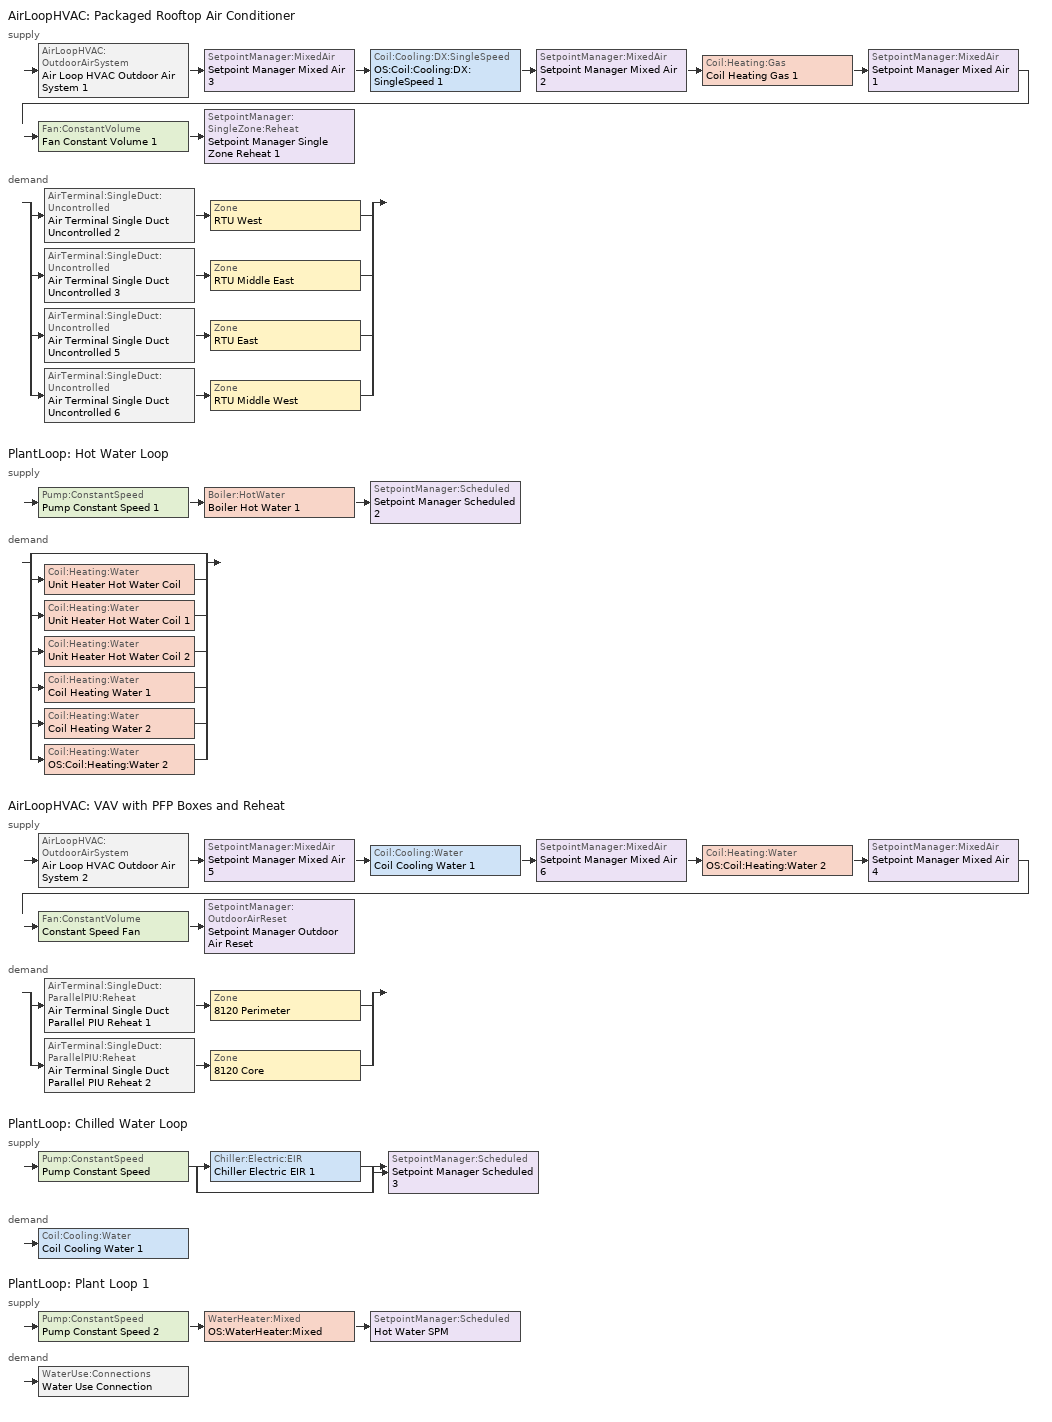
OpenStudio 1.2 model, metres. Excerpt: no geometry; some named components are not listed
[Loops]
AirLoopHVAC 'Packaged Rooftop Air Conditioner'
 supply: AirLoopHVAC:OutdoorAirSystem 'Air Loop HVAC Outdoor Air System 1' > SetpointManager:MixedAir 'Setpoint Manager Mixed Air 3' > Coil:Cooling:DX:SingleSpeed 'OS:Coil:Cooling:DX:SingleSpeed 1' > SetpointManager:MixedAir 'Setpoint Manager Mixed Air 2' > Coil:Heating:Gas 'Coil Heating Gas 1' > SetpointManager:MixedAir 'Setpoint Manager Mixed Air 1' > Fan:ConstantVolume 'Fan Constant Volume 1' > SetpointManager:SingleZone:Reheat 'Setpoint Manager Single Zone Reheat 1'
 demand: split
  | AirTerminal:SingleDuct:Uncontrolled 'Air Terminal Single Duct Uncontrolled 2' > Zone 'RTU West'
  | AirTerminal:SingleDuct:Uncontrolled 'Air Terminal Single Duct Uncontrolled 3' > Zone 'RTU Middle East'
  | AirTerminal:SingleDuct:Uncontrolled 'Air Terminal Single Duct Uncontrolled 5' > Zone 'RTU East'
  | AirTerminal:SingleDuct:Uncontrolled 'Air Terminal Single Duct Uncontrolled 6' > Zone 'RTU Middle West'
PlantLoop 'Hot Water Loop'
 supply: Pump:ConstantSpeed 'Pump Constant Speed 1' > Boiler:HotWater 'Boiler Hot Water 1' > SetpointManager:Scheduled 'Setpoint Manager Scheduled 2'
 demand: split
  | bypass
  | Coil:Heating:Water 'Unit Heater Hot Water Coil'
  | Coil:Heating:Water 'Unit Heater Hot Water Coil 1'
  | Coil:Heating:Water 'Unit Heater Hot Water Coil 2'
  | Coil:Heating:Water 'Coil Heating Water 1'
  | Coil:Heating:Water 'Coil Heating Water 2'
  | Coil:Heating:Water 'OS:Coil:Heating:Water 2'
AirLoopHVAC 'VAV with PFP Boxes and Reheat'
 supply: AirLoopHVAC:OutdoorAirSystem 'Air Loop HVAC Outdoor Air System 2' > SetpointManager:MixedAir 'Setpoint Manager Mixed Air 5' > Coil:Cooling:Water 'Coil Cooling Water 1' > SetpointManager:MixedAir 'Setpoint Manager Mixed Air 6' > Coil:Heating:Water 'OS:Coil:Heating:Water 2' > SetpointManager:MixedAir 'Setpoint Manager Mixed Air 4' > Fan:ConstantVolume 'Constant Speed Fan' > SetpointManager:OutdoorAirReset 'Setpoint Manager Outdoor Air Reset'
 demand: split
  | AirTerminal:SingleDuct:ParallelPIU:Reheat 'Air Terminal Single Duct Parallel PIU Reheat 1' > Zone '8120 Perimeter'
  | AirTerminal:SingleDuct:ParallelPIU:Reheat 'Air Terminal Single Duct Parallel PIU Reheat 2' > Zone '8120 Core'
PlantLoop 'Chilled Water Loop'
 supply: Pump:ConstantSpeed 'Pump Constant Speed' > split
  | Chiller:Electric:EIR 'Chiller Electric EIR 1'
  | bypass
  join > SetpointManager:Scheduled 'Setpoint Manager Scheduled 3'
 demand: Coil:Cooling:Water 'Coil Cooling Water 1'
PlantLoop 'Plant Loop 1'
 supply: Pump:ConstantSpeed 'Pump Constant Speed 2' > WaterHeater:Mixed 'OS:WaterHeater:Mixed' > SetpointManager:Scheduled 'Hot Water SPM'
 demand: WaterUse:Connections 'Water Use Connection'
[Boiler:HotWater]
Boiler Hot Water 1: Nominal Thermal Efficiency=0.85; Efficiency Curve Temperature Evaluation Variable=LeavingBoiler; Normalized Boiler Efficiency Curve=Boiler Efficiency; Design Water Outlet Temperature {C}=82; Minimum Part Load Ratio=0; Maximum Part Load Ratio=1; Water Outlet Upper Temperature Limit {C}=99; Boiler Flow Mode=LeavingSetpointModulated; Parasitic Electric Load {W}=0; Sizing Factor=1
[Sizing:Zone] Zone Cooling Design Supply Air Humidity Ratio {kg-H2O/kg-air}=0.0085; Zone Heating Design Supply Air Humidity Ratio {kg-H2O/kg-air}=0.008; Heating Design Air Flow Method=DesignDay
Name | Zone Cooling Design Supply Air Temperature {C} | Zone Heating Design Supply Air Temperature {C} | Zone Heating Sizing Factor | Zone Cooling Sizing Factor | Heating Maximum Air Flow per Zone Floor Area {m3/s-m2} | Heating Maximum Air Flow {m3/s} | Heating Maximum Air Flow Fraction | Cooling Minimum Air Flow per Zone Floor Area {m3/s-m2} | Cooling Minimum Air Flow {m3/s} | Design Zone Air Distribution Effectiveness in Cooling Mode
RTU East | 12.7778 | 40.5556 | 4 | 4 | 0.002032 | 0 | 0.3
RTU Middle East | 12.7778 | 40.5556 | 4 | 4 | 0.002032 | 0 | 0.3 | 0.001016 | 0 | 1
RTU Middle West | 12.7778 | 40.5556 | 4 | 4 | 0.002032 | 0 | 0.3 |  |  | 1
RTU West | 12.7778 | 40.5556 | 4 | 4 | 0.002032 | 0
Wood Shop East; Welding Shop; Wood Shop West | 14 | 40 | 2
8120 Perimeter; 8120 Core | 12.7778 | 48.8889 | 4 | 4
[Zone equipment]
RTU East: Air Terminal Single Duct Uncontrolled 5
RTU Middle East: Air Terminal Single Duct Uncontrolled 3
RTU Middle West: Air Terminal Single Duct Uncontrolled 6
RTU West: Air Terminal Single Duct Uncontrolled 2
Wood Shop East: Unit Heater CV - Hot Water 1
Welding Shop: Unit Heater CV - Hot Water
Wood Shop West: Unit Heater CV - Hot Water 2
8120 Perimeter: Air Terminal Single Duct Parallel PIU Reheat 1
8120 Core: Air Terminal Single Duct Parallel PIU Reheat 2
[AirLoopHVAC] Design Supply Air Flow Rate {m3/s}=AutoSize
Packaged Rooftop Air Conditioner; VAV with PFP Boxes and Reheat
[Sizing:System] Type of Load to Size On=Sensible; Design Outdoor Air Flow Rate {m3/s}=Autosize; Preheat Design Temperature {C}=7; Preheat Design Humidity Ratio {kg-H2O/kg-Air}=0.008; Precool Design Temperature {C}=12.8; Precool Design Humidity Ratio {kg-H2O/kg-Air}=0.008; Central Cooling Design Supply Air Temperature {C}=12.8; Sizing Option=NonCoincident; 100% Outdoor Air in Cooling=Yes; 100% Outdoor Air in Heating=Yes; Central Cooling Design Supply Air Humidity Ratio {kg-H2O/kg-Air}=0.0085; Central Heating Design Supply Air Humidity Ratio {kg-H2O/kg-Air}=0.008; Cooling Design Air Flow Method=DesignDay; Cooling Design Air Flow Rate {m3/s}=0; Heating Design Air Flow Method=DesignDay; Heating Design Air Flow Rate {m3/s}=0; System Outdoor Air Method=ZoneSum
Name | Minimum System Air Flow Ratio | Central Heating Design Supply Air Temperature {C}
Packaged Rooftop Air Conditioner | 1 | 40
VAV with PFP Boxes and Reheat | 0.3 | 16.7
[Fan:ConstantVolume]
Name | Availability Schedule | Fan Efficiency | Pressure Rise {Pa} | Maximum Flow Rate {m3/s} | Motor Efficiency | Motor In Airstream Fraction
Fan Constant Volume 1 | Always On Discrete | 0.7 | 622.722 | 11.7987 | 0.87 | 1
Unit Heater CV Fan | Always On Discrete 4 | 0.7 |  | AutoSize | 0.87
Unit Heater CV Fan 1 | Always On Discrete 7 |  |  | AutoSize | 0.87 | 1
Unit Heater CV Fan 2 | Always On Discrete 10 |  |  | AutoSize | 0.87
Fan Constant Volume 2 | Always On Discrete | 0.7 | 250 | AutoSize | 0.9
Fan Constant Volume 3 | Always On Discrete |  |  | AutoSize
Constant Speed Fan | Always On Discrete | 0.694089 | 622.722 | 11.7987 | 0.902 | 1
[Coil:Heating:Gas]
Coil Heating Gas 1: Availability Schedule=Always On Discrete; Gas Burner Efficiency=0.8; Nominal Capacity {W}=Autosize; Parasitic Electric Load {W}=0; Parasitic Gas Load {W}=0
[SetpointManager:SingleZone:Reheat]
Setpoint Manager Single Zone Reheat 1: Minimum Supply Air Temperature {C}=-99; Maximum Supply Air Temperature {C}=99; Control Zone=RTU West
[Controller:OutdoorAir] Minimum Outdoor Air Flow Rate {m3/s}=Autosize; Maximum Outdoor Air Flow Rate {m3/s}=Autosize; Economizer Control Action Type=ModulateFlow; Economizer Maximum Limit Enthalpy {J/kg}=64000; Economizer Minimum Limit Dry-Bulb Temperature {C}=-100; Lockout Type=NoLockout; High Humidity Control=No; Heat Recovery Bypass Control Type=BypassWhenOAFlowGreaterThanMinimum
Name | Economizer Control Type | Economizer Maximum Limit Dry-Bulb Temperature {C} | Minimum Limit Type | Minimum Outdoor Air Schedule | Minimum Fraction of Outdoor Air Schedule | Maximum Fraction of Outdoor Air Schedule | Controller Mechanical Ventilation | Time of Day Economizer Control Schedule
Controller Outdoor Air 1 | NoEconomizer | 28 | FixedMinimum | Bldg lvl occ | Bldg lvl occ | Always On Discrete | Controller Mechanical Ventilation 1 | Bldg lvl occ
Controller Outdoor Air 2 | FixedDryBulb | 18.3333 |  |  |  |  | Controller Mechanical Ventilation 2
[Controller:MechanicalVentilation] Availability Schedule=Always On Discrete; System Outdoor Air Method=ZoneSum
Controller Mechanical Ventilation 1; Controller Mechanical Ventilation 2
[AirLoopHVAC:OutdoorAirSystem]
Name | Controller
Air Loop HVAC Outdoor Air System 1 | Controller Outdoor Air 1
Air Loop HVAC Outdoor Air System 2 | Controller Outdoor Air 2
[AirTerminal:SingleDuct:Uncontrolled] Availability Schedule=Always On Discrete; Maximum Air Flow Rate {m3/s}=AutoSize
Air Terminal Single Duct Uncontrolled 2; Air Terminal Single Duct Uncontrolled 3; Air Terminal Single Duct Uncontrolled 5; Air Terminal Single Duct Uncontrolled 6
[ZoneHVAC:UnitHeater] Maximum Supply Air Flow Rate {m3/s}=AutoSize; Fan Control Type=OnOff; Maximum Hot Water Flow Rate {m3/s}=AutoSize; Minimum Hot Water Flow Rate {m3/s}=0; Heating Convergence Tolerance=0.001
Name | Availability Schedule | Supply Air Fan | Heating Coil
Unit Heater CV - Hot Water | Always On Discrete 3 | Unit Heater CV Fan | Unit Heater Hot Water Coil
Unit Heater CV - Hot Water 1 | Always On Discrete 6 | Unit Heater CV Fan 1 | Unit Heater Hot Water Coil 1
Unit Heater CV - Hot Water 2 | Always On Discrete 9 | Unit Heater CV Fan 2 | Unit Heater Hot Water Coil 2
[Coil:Heating:Water]
Unit Heater Hot Water Coil: Availability Schedule=Always On Discrete 5
Unit Heater Hot Water Coil 1: Availability Schedule=Always On Discrete 8
Unit Heater Hot Water Coil 2: Availability Schedule=Always On Discrete 11
OS:Coil:Heating:Water 2: Availability Schedule=Always On Discrete 13
Coil Heating Water 1: Availability Schedule=Always On Discrete; Rated Inlet Water Temperature {C}=82.2; Rated Inlet Air Temperature {C}=16.6; Rated Outlet Water Temperature {C}=71.1
Coil Heating Water 2: Availability Schedule=Always On Discrete
[PlantLoop] Plant Loop Volume {m3}=Autocalculate
Name | Fluid Type
Hot Water Loop | Water
Chilled Water Loop; Plant Loop 1
[Sizing:Plant]
Name | Loop Type | Design Loop Exit Temperature {C} | Loop Design Temperature Difference {deltaC}
Hot Water Loop; Plant Loop 1 | Heating | 82 | 11
Chilled Water Loop | Cooling | 7.22 | 6.67
[SetpointManager:Scheduled] Control Variable=Temperature
Name | Schedule
Setpoint Manager Scheduled 2 | Hot_Water_Temperature
Setpoint Manager Scheduled 3 | Chilled_Water_Temperature 1
Hot Water SPM | Water Heater Setpoint Temperature
[Pump:ConstantSpeed] Rated Flow Rate {m3/s}=autosize; Rated Pump Head {Pa}=134508; Fraction of Motor Inefficiencies to Fluid Stream=0; Pump Control Type=Intermittent
Name | Rated Power Consumption {W} | Motor Efficiency
Pump Constant Speed 1; Pump Constant Speed 2 | autosize | 0.9
Pump Constant Speed | Autosize | 0.82
[Coil:Cooling:Water]
Coil Cooling Water 1: Availability Schedule=Always On Discrete
[Chiller:Electric:EIR]
Chiller Electric EIR 1: Reference Capacity {W}=Autosize; Reference COP {W/W}=3; Reference Leaving Chilled Water Temperature {C}=7.22222; Reference Entering Condenser Fluid Temperature {C}=29.4; Reference Chilled Water Flow Rate {m3/s}=Autosize; Cooling Capacity Function of Temperature Curve=Curve Biquadratic 1; Electric Input to Cooling Output Ratio Function of Temperature Curve=Curve Biquadratic 2; Electric Input to Cooling Output Ratio Function of Part Load Ratio Curve=Curve Quadratic 1; Minimum Unloading Ratio=0.2; Condenser Fan Power Ratio {W/W}=0; Compressor Motor Efficiency=0.9; Leaving Chilled Water Lower Temperature Limit {C}=2; Chiller Flow Mode=ConstantFlow; Design Heat Recovery Water Flow Rate {m3/s}=0; Sizing Factor=1.5; Basin Heater Capacity {W/K}=0; Basin Heater Setpoint Temperature {C}=10
[AirTerminal:SingleDuct:ParallelPIU:Reheat] Availability Schedule=Always On Discrete; Maximum Primary Air Flow Rate {m3/s}=Autosize; Maximum Secondary Air Flow Rate {m3/s}=Autosize; Minimum Primary Air Flow Fraction=Autosize; Fan On Flow Fraction=Autosize; Maximum Hot Water or Steam Flow Rate {m3/s}=Autosize; Minimum Hot Water or Steam Flow Rate {m3/s}=0; Convergence Tolerance=0.001
Name | Fan | Reheat Coil
Air Terminal Single Duct Parallel PIU Reheat 1 | Fan Constant Volume 2 | Coil Heating Water 1
Air Terminal Single Duct Parallel PIU Reheat 2 | Fan Constant Volume 3 | Coil Heating Water 2
[SetpointManager:OutdoorAirReset]
Setpoint Manager Outdoor Air Reset: Control Variable=Temperature; Setpoint at Outdoor Low Temperature {C}=18.3333; Outdoor Low Temperature {C}=15.5556; Setpoint at Outdoor High Temperature {C}=12.7778; Outdoor High Temperature {C}=26.6667
[WaterHeater:Mixed]
OS:WaterHeater:Mixed: Tank Volume {m3}=0.378541; Setpoint Temperature Schedule=Water Heater Setpoint Temperature; Deadband Temperature Difference {deltaC}=2; Maximum Temperature Limit {C}=82.22; Heater Control Type=Cycle; Heater Maximum Capacity {W}=845000; Heater Ignition Delay {s}=0; Heater Fuel Type=NaturalGas; Heater Thermal Efficiency=0.8; Off Cycle Parasitic Fuel Consumption Rate {W}=20; Off Cycle Parasitic Fuel Type=NaturalGas; Off Cycle Parasitic Heat Fraction to Tank=0.8; On Cycle Parasitic Fuel Type=NaturalGas; Ambient Temperature Indicator=Schedule; Ambient Temperature Schedule=Water Heater Ambient Temperature; Off Cycle Loss Coefficient to Ambient Temperature {W/K}=6; On Cycle Loss Coefficient to Ambient Temperature {W/K}=6; Use Side Effectiveness=1; Source Side Effectiveness=1; Use Side Design Flow Rate {m3/s}=autosize; Source Side Design Flow Rate {m3/s}=autosize; Indirect Water Heating Recovery Time {hr}=1.5
[WaterUse:Connections]
Water Use Connection: Water Use Equipment Name 1=Bathroom Sink; Water Use Equipment Name 2=Water Use Equipment 1; Water Use Equipment Name 3=Water Use Equipment 2; Water Use Equipment Name 4=Water Use Equipment 3; Water Use Equipment Name 5=Water Use Equipment 4; Water Use Equipment Name 6=Water Use Equipment 5; Water Use Equipment Name 7=Water Use Equipment 6; Water Use Equipment Name 8=Water Use Equipment 7
[WaterUse:Equipment] Water Use Equipment Definition=Bathroom Sink Definition; Space=Untitled 1; Flow Rate Fraction Schedule=Bldg lvl water
Bathroom Sink; Water Use Equipment 1; Water Use Equipment 2; Water Use Equipment 3; Water Use Equipment 4; Water Use Equipment 5; Water Use Equipment 6; Water Use Equipment 7
[WaterUse:Equipment:Definition]
Bathroom Sink Definition: Peak Flow Rate {m3/s}=6.31e-05
[Coil:Cooling:DX:SingleSpeed]
OS:Coil:Cooling:DX:SingleSpeed 1: Availability Schedule=Always On Discrete 16; Rated Total Cooling Capacity {W}=Autosize; Rated Sensible Heat Ratio=Autosize; Rated COP {W/W}=3; Rated Air Flow Rate {m3/s}=Autosize; Rated Evaporator Fan Power Per Volume Flow Rate {W/(m3/s)}=773.3; Total Cooling Capacity Function of Temperature Curve=OS:Curve:Biquadratic 1; Total Cooling Capacity Function of Flow Fraction Curve=OS:Curve:Quadratic 1; Energy Input Ratio Function of Temperature Curve=OS:Curve:Biquadratic 2; Energy Input Ratio Function of Flow Fraction Curve=OS:Curve:Quadratic 2; Part Load Fraction Correlation Curve=OS:Curve:Quadratic 3; Condenser Type=AirCooled; Evaporative Condenser Effectiveness=0; Evaporative Condenser Air Flow Rate {m3/s}=Autosize; Evaporative Condenser Pump Rated Power Consumption {W}=Autosize; Crankcase Heater Capacity {W}=0; Maximum Outdoor Dry-Bulb Temperature for Crankcase Heater Operation {C}=0; Basin Heater Capacity {W/K}=0; Basin Heater Setpoint Temperature {C}=10
[Schedule:Day]
Schedule:Day #25; Schedule:Day #39; Schedule:Day #42: 24, 0, 0
Schedule:Day #26: 6, 15, 0.0475, 11, 30, 0.195, 13, 0, 0.39, 18, 15, 0.205, 24, 0, 0.0525
Schedule:Day #27: 24, 0, 0.0575
Schedule:Day #28: 24, 0, 0.0475
Schedule:Day #29: 24, 0, 0.39
Schedule:Day #40: 6, 30, 0, 11, 15, 0.8087, 12, 45, 0.765223, 18, 0, 0.806961, 24, 0, 0
Schedule:Day #41: 8, 0, 0, 16, 0, 0.102629, 24, 0, 0
Schedule:Day #43: 24, 0, 0.9025
Hot_Water_Temperature_Default: 24, 0, 65.6937
Hot_Water_Temperature_Summer_Design_Day; Hot_Water_Temperature_Winter_Design_Day: 24, 0, 67
Chilled_Water_Temperature_Default 1; Schedule Day 3: 24, 0, 10
Chilled_Water_Temperature_Summer_Design_Day 1; Chilled_Water_Temperature_Winter_Design_Day 1: 24, 0, 7.22222
Water Heater Setpoint Temperature Default: 24, 0, 54.4709
Water Heater Ambient Temperature Default: 24, 0, 22
[Schedule:Ruleset]
Name | Default Day Schedule | Summer Design Day Schedule | Winter Design Day Schedule
Bldg lvl water | Schedule:Day #25 | Schedule:Day #29 | Schedule:Day #28
Bldg lvl occ | Schedule:Day #39 | Schedule:Day #43 | Schedule:Day #42
Hot_Water_Temperature | Hot_Water_Temperature_Default | Hot_Water_Temperature_Summer_Design_Day | Hot_Water_Temperature_Winter_Design_Day
Chilled_Water_Temperature 1 | Chilled_Water_Temperature_Default 1 | Chilled_Water_Temperature_Summer_Design_Day 1 | Chilled_Water_Temperature_Winter_Design_Day 1
Water Heater Setpoint Temperature | Water Heater Setpoint Temperature Default
Water Heater Ambient Temperature | Water Heater Ambient Temperature Default
[Schedule:Rule]
Name | Schedule Ruleset | Rule Order | Day Schedule | Apply Sunday | Apply Monday | Apply Tuesday | Apply Wednesday | Apply Thursday | Apply Friday | Apply Saturday
Bldg lvl water Default Weekday Schedule | Bldg lvl water | 1 | Schedule:Day #26 | No | Yes | Yes | Yes | Yes | Yes | No
Bldg lvl water Default Weekend Schedule | Bldg lvl water | 0 | Schedule:Day #27 | Yes | No | No | No | No | No | Yes
Bldg lvl occ Default Weekday Schedule | Bldg lvl occ | 1 | Schedule:Day #40 | No | Yes | Yes | Yes | Yes | Yes | No
Bldg lvl occ Default Weekend Schedule | Bldg lvl occ | 0 | Schedule:Day #41 | Yes | No | No | No | No | No | Yes
Schedule Rule 2 | Chilled_Water_Temperature 1 | 0 | Schedule Day 3 | Yes | Yes | Yes | Yes | Yes | Yes | Yes
[Schedule:Constant] Value=1
Always On Discrete; Always On Discrete 3; Always On Discrete 4; Always On Discrete 5; Always On Discrete 6; Always On Discrete 7; Always On Discrete 8; Always On Discrete 9; Always On Discrete 10; Always On Discrete 11; Always On Discrete 13; Always On Discrete 16
[Curve:Quadratic]
Name | Coefficient1 Constant | Coefficient2 x | Coefficient3 x**2 | Minimum Value of x {BasedOnField A2} | Maximum Value of x {BasedOnField A2}
Curve Quadratic 1 | 0.0636912 | 0.584888 | 0.352803 | 0 | 1
OS:Curve:Quadratic 1 | 0.77136 | 0.34053 | -0.11088 | 0.75918 | 1.13877
OS:Curve:Quadratic 2 | 1.2055 | -0.32953 | 0.12308 | 0.75918 | 1.13877
OS:Curve:Quadratic 3 | 0.771 | 0.229 | 0 | 0 | 1
[Curve:Biquadratic]
Name | Coefficient1 Constant | Coefficient2 x | Coefficient3 x**2 | Coefficient4 y | Coefficient5 y**2 | Coefficient6 x*y | Minimum Value of x {BasedOnField A2} | Maximum Value of x {BasedOnField A2} | Minimum Value of y {BasedOnField A3} | Maximum Value of y {BasedOnField A3} | Input Unit Type for X | Input Unit Type for Y | Output Unit Type
Boiler Efficiency | 1 | 0 | 0 | 0 | 0 | 0 | 0 | 1 | 0 | 1 | Dimensionless | Dimensionless | Dimensionless
Curve Biquadratic 1 | 1.02152 | 0.0370359 | 0.000233248 | -0.00389405 | -6.52536e-05 | -0.000268045 | 5 | 10 | 24 | 35
Curve Biquadratic 2 | 0.701769 | -0.00452016 | 0.00053311 | -0.00549821 | 0.000544579 | -0.000729032 | 5 | 10 | 24 | 35
OS:Curve:Biquadratic 1 | 0.42415 | 0.04426 | -0.00042 | 0.00333 | -8e-05 | -0.00021 | 17 | 22 | 13 | 46
OS:Curve:Biquadratic 2 | 1.23649 | -0.02431 | 0.00057 | -0.01434 | 0.00063 | -0.00038 | 17 | 22 | 13 | 46
